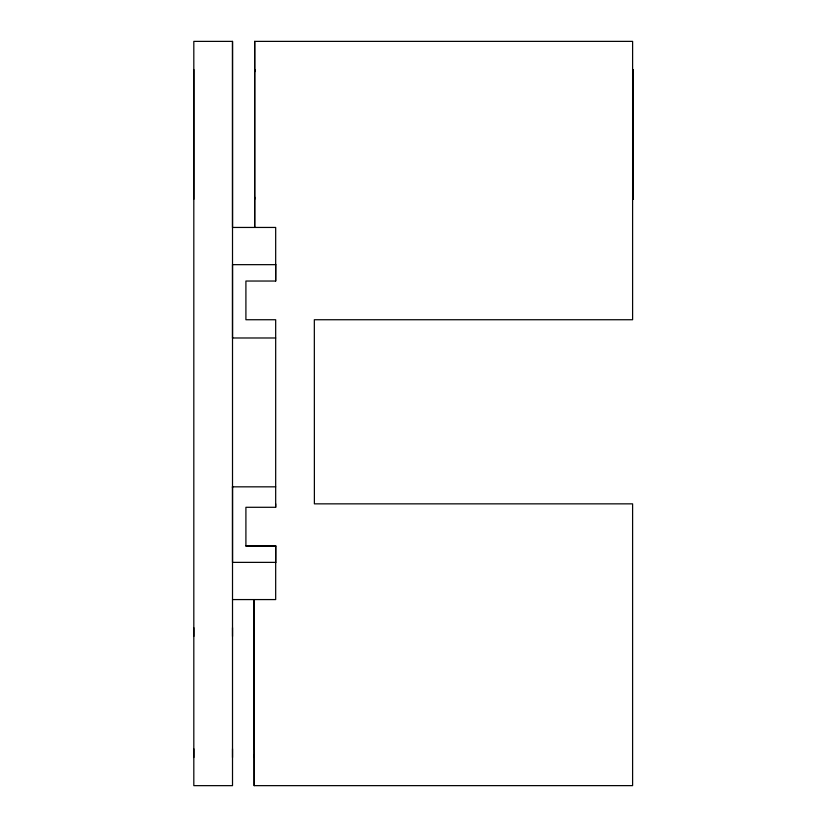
<?xml version="1.0" encoding="UTF-8"?>
<svg xmlns="http://www.w3.org/2000/svg" width="827" height="827" viewBox="0 0 827 827"><rect width="100%" height="100%" fill="white"/><g stroke="black" fill="none" stroke-linecap="round" stroke-linejoin="round"><path stroke-width="1.24" d="M193.818 757.511L193.818 748.817M193.818 636.408L193.818 627.714M193.818 199.317L193.818 69.509M232.511 757.511L232.511 748.817M232.511 636.408L232.511 627.714M232.511 486.328L232.511 562.37L275.68 562.37M232.511 338.119L232.511 264.661L275.68 264.661M232.511 41.381L232.511 785.65L193.818 785.65L193.818 41.381L232.511 41.381L232.511 227.446L275.68 227.446L275.68 281.035L245.908 281.035L245.908 319.739L275.68 319.739L275.68 507.292L245.908 507.292L245.908 545.996L275.763 545.965L275.742 562.567M254.137 629.926L254.116 627.714M254.716 41.36L254.695 227.446L254.675 41.381L632.614 41.371L632.603 319.739L314.332 319.739L314.384 503.85L632.603 503.85L632.603 785.629L254.116 785.65L254.116 599.585L254.209 785.629M275.68 507.292L275.68 503.85M633.162 71.753L633.162 69.54L633.182 78.234M633.182 69.54L633.182 199.338L633.162 190.644M275.68 281.035L275.722 264.433M232.511 337.985L275.68 337.985M275.68 486.834L232.511 486.834L232.511 487.94M245.908 545.996L275.763 545.965M232.511 599.575L275.68 599.575L275.68 545.996M254.675 197.105L254.695 199.317M254.147 636.408L254.168 748.817M254.137 755.299L254.137 757.511L254.168 755.299M254.706 71.722L254.706 69.509L254.685 71.722"/></g></svg>
